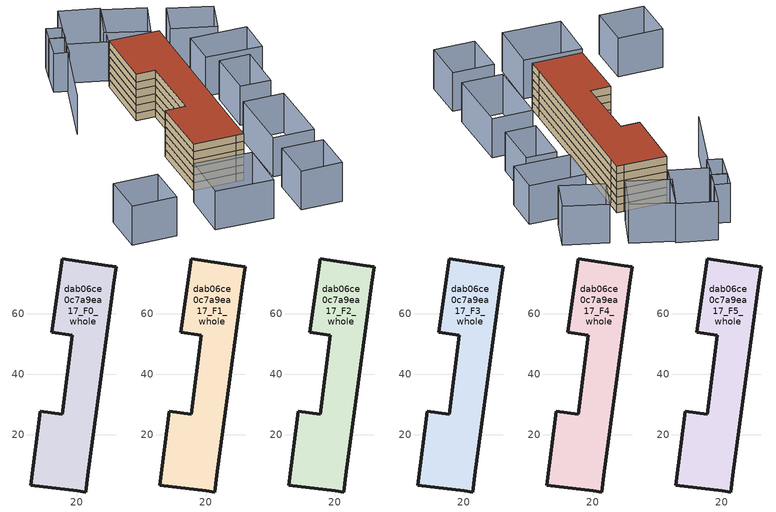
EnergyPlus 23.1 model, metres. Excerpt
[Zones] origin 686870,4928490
dab06ce0c7a9ea17_F0_whole
 floor ground (EU_floor_Construction): 32.98,75.36 32.19,70 23.53,6.57 22.85,1.12 20.1,1.45 4.8,3.37 7.86,27.78 15.22,26.85 18.49,52.88 11.65,53.74 15.18,77.98 30.37,75.77 z0
 wall outside (EU_wall_Construction): 20.1,1.45 22.85,1.12 23.53,6.57 32.19,70 32.98,75.36 30.37,75.77 15.18,77.98 11.65,53.74 18.49,52.88 15.22,26.85 7.86,27.78 4.8,3.37 20.1,1.45 z0:3
dab06ce0c7a9ea17_F1_whole
 floor to dab06ce0c7a9ea17_F0_whole (EU_floor_Construction): 32.98,75.36 32.19,70 23.53,6.57 22.85,1.12 20.1,1.45 4.8,3.37 7.86,27.78 15.22,26.85 18.49,52.88 11.65,53.74 15.18,77.98 30.37,75.77 z3
 wall outside (EU_wall_Construction): 20.1,1.45 22.85,1.12 23.53,6.57 32.19,70 32.98,75.36 30.37,75.77 15.18,77.98 11.65,53.74 18.49,52.88 15.22,26.85 7.86,27.78 4.8,3.37 20.1,1.45 z3:6
dab06ce0c7a9ea17_F2_whole
 floor to dab06ce0c7a9ea17_F1_whole (EU_floor_Construction): 32.98,75.36 32.19,70 23.53,6.57 22.85,1.12 20.1,1.45 4.8,3.37 7.86,27.78 15.22,26.85 18.49,52.88 11.65,53.74 15.18,77.98 30.37,75.77 z6
 wall outside (EU_wall_Construction): 20.1,1.45 22.85,1.12 23.53,6.57 32.19,70 32.98,75.36 30.37,75.77 15.18,77.98 11.65,53.74 18.49,52.88 15.22,26.85 7.86,27.78 4.8,3.37 20.1,1.45 z6:9
dab06ce0c7a9ea17_F3_whole
 floor to dab06ce0c7a9ea17_F2_whole (EU_floor_Construction): 32.98,75.36 32.19,70 23.53,6.57 22.85,1.12 20.1,1.45 4.8,3.37 7.86,27.78 15.22,26.85 18.49,52.88 11.65,53.74 15.18,77.98 30.37,75.77 z9
 wall outside (EU_wall_Construction): 20.1,1.45 22.85,1.12 23.53,6.57 32.19,70 32.98,75.36 30.37,75.77 15.18,77.98 11.65,53.74 18.49,52.88 15.22,26.85 7.86,27.78 4.8,3.37 20.1,1.45 z9:12
dab06ce0c7a9ea17_F4_whole
 floor to dab06ce0c7a9ea17_F3_whole (EU_floor_Construction): 32.98,75.36 32.19,70 23.53,6.57 22.85,1.12 20.1,1.45 4.8,3.37 7.86,27.78 15.22,26.85 18.49,52.88 11.65,53.74 15.18,77.98 30.37,75.77 z12
 wall outside (EU_wall_Construction): 20.1,1.45 22.85,1.12 23.53,6.57 32.19,70 32.98,75.36 30.37,75.77 15.18,77.98 11.65,53.74 18.49,52.88 15.22,26.85 7.86,27.78 4.8,3.37 20.1,1.45 z12:15
dab06ce0c7a9ea17_F5_whole
 floor to dab06ce0c7a9ea17_F4_whole (EU_floor_Construction): 32.98,75.36 32.19,70 23.53,6.57 22.85,1.12 20.1,1.45 4.8,3.37 7.86,27.78 15.22,26.85 18.49,52.88 11.65,53.74 15.18,77.98 30.37,75.77 z15
 wall outside (EU_wall_Construction): 20.1,1.45 22.85,1.12 23.53,6.57 32.19,70 32.98,75.36 30.37,75.77 15.18,77.98 11.65,53.74 18.49,52.88 15.22,26.85 7.86,27.78 4.8,3.37 20.1,1.45 z15:18
 roof outside (EU_roof_Construction): 22.85,1.12 23.53,6.57 32.19,70 32.98,75.36 30.37,75.77 15.18,77.98 11.65,53.74 18.49,52.88 15.22,26.85 7.86,27.78 4.8,3.37 20.1,1.45 z18
shading: 1.76,82.75 -10.13,55.84 / 21.72,-6.6 18.74,-26.23 / 18.74,-26.23 -2.23,-23.05 / -2.23,-23.05 0.76,-3.41 / 0.76,-3.41 21.72,-6.6 / -13.17,-3.57 -15.3,-20.06 / -15.3,-20.06 -31.46,-17.98 / -31.46,-17.98 -29.33,-1.48 / -29.33,-1.48 -13.17,-3.57 / -2.84,84.24 0.86,93.82 / 0.86,93.82 5.76,91.92 / 5.76,91.92 2.06,82.35 / 2.06,82.35 -2.84,84.24 / 0.78,93.61 3.23,99.95 / 3.23,99.95 8.31,97.99 / 8.31,97.99 5.86,91.65 / 5.86,91.65 0.78,93.61 / 3.89,87.51 12.73,108.38 / 12.73,108.38 25.92,102.79 / 25.92,102.79 17.08,81.92 / 17.08,81.92 3.89,87.51 / 46.54,-11.21 44.4,-27.72 / 44.4,-27.72 29.54,-25.79 / 29.54,-25.79 31.68,-9.28 / 31.68,-9.28 46.54,-11.21 / 32.67,-1.83 36.05,24.22 / 36.05,24.22 50.75,22.31 / 50.75,22.31 47.38,-3.73 / 47.38,-3.73 32.67,-1.83 / 53.96,50.83 51.38,32.19 / 51.38,32.19 40.37,33.72 / 40.37,33.72 42.96,52.36 / 42.96,52.36 53.96,50.83 / 42.17,70.33 62.38,67.48 / 62.38,67.48 60.42,53.6 / 60.42,53.6 40.21,56.45 / 40.21,56.45 42.17,70.33 / 59.81,85.08 54.06,72.55 / 54.06,72.55 39.51,79.22 / 39.51,79.22 45.25,91.75 / 45.25,91.75 59.81,85.08 / 18.79,87.85 25.56,101.94 / 25.56,101.94 39.84,95.08 / 39.84,95.08 33.07,80.99 / 33.07,80.99 18.79,87.85 z0:15
[Building]
EU S2 Campaign: North Axis=0; Terrain=City; Solar Distribution=FullExterior
[Site:Location]
Bologna: Latitude=44.5; Longitude=11.25; Time Zone=1; Elevation=37
[SizingPeriod:WeatherFileDays]
AnnualSizingPeriod: Begin Month=1; Begin Day of Month=1; End Month=12; End Day of Month=31; Day of Week for Start Day=Monday; Use Weather File Daylight Saving Period=No; Use Weather File Rain and Snow Indicators=No
[MATERIAL]
EU_InternalMass_Material: Roughness=MediumRough; Thickness=0.1; Conductivity=1; Density=1800; Specific Heat=900; Thermal Absorptance=0.9; Solar Absorptance=0.7; Visible Absorptance=0.7
[MATERIAL:NOMASS] Roughness=MediumRough; Thermal Absorptance=0.9; Solar Absorptance=0.7; Visible Absorptance=0.7
Name | Thermal Resistance
EU_wall_NoMass | 0.905828
EU_roof_NoMass | 0.37593
EU_floor_NoMass | 0.67114
[CONSTRUCTION]
EU_wall_Construction: EU_wall_NoMass
EU_roof_Construction: EU_roof_NoMass
EU_floor_Construction: EU_floor_NoMass
EU_InternalMass_Construction: EU_InternalMass_Material
[ZONE] Type=1; Multiplier=1; Ceiling Height=autocalculate; Floor Area=autocalculate; Part of Total Floor Area=Yes
Name | Volume
dab06ce0c7a9ea17_F0_whole | 3540.5
dab06ce0c7a9ea17_F1_whole; dab06ce0c7a9ea17_F2_whole; dab06ce0c7a9ea17_F3_whole; dab06ce0c7a9ea17_F4_whole; dab06ce0c7a9ea17_F5_whole | 3540.49
[INTERNALMASS] Construction=EU_InternalMass_Construction; Surface Area=1180.16
Name | Zone or ZoneList
dab06ce0c7a9ea17_F0_whole_EU_InternalMass | dab06ce0c7a9ea17_F0_whole
dab06ce0c7a9ea17_F1_whole_EU_InternalMass | dab06ce0c7a9ea17_F1_whole
dab06ce0c7a9ea17_F2_whole_EU_InternalMass | dab06ce0c7a9ea17_F2_whole
dab06ce0c7a9ea17_F3_whole_EU_InternalMass | dab06ce0c7a9ea17_F3_whole
dab06ce0c7a9ea17_F4_whole_EU_InternalMass | dab06ce0c7a9ea17_F4_whole
dab06ce0c7a9ea17_F5_whole_EU_InternalMass | dab06ce0c7a9ea17_F5_whole
[OTHEREQUIPMENT] Fuel Type=Electricity; Design Level Calculation Method=Watts/Area; Power per Zone Floor Area=1; Fraction Latent=0; Fraction Radiant=0; Fraction Lost=0; Carbon Dioxide Generation Rate=0; EndUse Subcategory=EU_Step8_InternalGains
Name | Zone or ZoneList or Space or SpaceList | Schedule
EU_Step8_InternalGain_dab06ce0c7a9ea17_F0_whole_f000 | dab06ce0c7a9ea17_F0_whole | EU_Step8_GainSchedule_dab06ce0c7a9ea17_F0_whole_f000
EU_Step8_InternalGain_dab06ce0c7a9ea17_F1_whole_f000 | dab06ce0c7a9ea17_F1_whole | EU_Step8_GainSchedule_dab06ce0c7a9ea17_F1_whole_f000
EU_Step8_InternalGain_dab06ce0c7a9ea17_F2_whole_f000 | dab06ce0c7a9ea17_F2_whole | EU_Step8_GainSchedule_dab06ce0c7a9ea17_F2_whole_f000
EU_Step8_InternalGain_dab06ce0c7a9ea17_F3_whole_f000 | dab06ce0c7a9ea17_F3_whole | EU_Step8_GainSchedule_dab06ce0c7a9ea17_F3_whole_f000
EU_Step8_InternalGain_dab06ce0c7a9ea17_F4_whole_f000 | dab06ce0c7a9ea17_F4_whole | EU_Step8_GainSchedule_dab06ce0c7a9ea17_F4_whole_f000
EU_Step8_InternalGain_dab06ce0c7a9ea17_F5_whole_f000 | dab06ce0c7a9ea17_F5_whole | EU_Step8_GainSchedule_dab06ce0c7a9ea17_F5_whole_f000
[ZONEVENTILATION:DESIGNFLOWRATE] Schedule=EU_AlwaysOn; Design Flow Rate Calculation Method=AirChanges/Hour; Air Changes per Hour=0.73129; Ventilation Type=Natural; Fan Pressure Rise=0; Fan Total Efficiency=1; Constant Term Coefficient=1; Temperature Term Coefficient=0; Velocity Term Coefficient=0; Velocity Squared Term Coefficient=0; Minimum Indoor Temperature=-100; Maximum Indoor Temperature=100; Delta Temperature=-100; Minimum Outdoor Temperature=-100; Maximum Outdoor Temperature=100; Maximum Wind Speed=40
Name | Zone or ZoneList or Space or SpaceList
EU_ConstantAir_dab06ce0c7a9ea17_F0_whole | dab06ce0c7a9ea17_F0_whole
EU_ConstantAir_dab06ce0c7a9ea17_F1_whole | dab06ce0c7a9ea17_F1_whole
EU_ConstantAir_dab06ce0c7a9ea17_F2_whole | dab06ce0c7a9ea17_F2_whole
EU_ConstantAir_dab06ce0c7a9ea17_F3_whole | dab06ce0c7a9ea17_F3_whole
EU_ConstantAir_dab06ce0c7a9ea17_F4_whole | dab06ce0c7a9ea17_F4_whole
EU_ConstantAir_dab06ce0c7a9ea17_F5_whole | dab06ce0c7a9ea17_F5_whole
[HVACTEMPLATE:THERMOSTAT] Constant Heating Setpoint=20; Constant Cooling Setpoint=50
EU_HeatOnly_dab06ce0c7a9ea17_F0_whole; EU_HeatOnly_dab06ce0c7a9ea17_F1_whole; EU_HeatOnly_dab06ce0c7a9ea17_F2_whole; EU_HeatOnly_dab06ce0c7a9ea17_F3_whole; EU_HeatOnly_dab06ce0c7a9ea17_F4_whole; EU_HeatOnly_dab06ce0c7a9ea17_F5_whole
[HVACTEMPLATE:ZONE:IDEALLOADSAIRSYSTEM] System Availability Schedule=EU_AlwaysOn; Maximum Heating Supply Air Temperature=50; Minimum Cooling Supply Air Temperature=13; Maximum Heating Supply Air Humidity Ratio=0.0156; Minimum Cooling Supply Air Humidity Ratio=0.0077; Heating Limit=NoLimit; Cooling Limit=NoLimit; Heating Availability Schedule=EU_AlwaysOn; Cooling Availability Schedule=EU_CoolingOff; Dehumidification Control Type=ConstantSensibleHeatRatio; Cooling Sensible Heat Ratio=0.7; Dehumidification Setpoint=60; Humidification Control Type=None; Humidification Setpoint=30; Outdoor Air Method=None; Outdoor Air Flow Rate per Person=0.00944; Outdoor Air Flow Rate per Zone Floor Area=0; Outdoor Air Flow Rate per Zone=0; Demand Controlled Ventilation Type=None; Outdoor Air Economizer Type=NoEconomizer; Heat Recovery Type=None; Sensible Heat Recovery Effectiveness=0.7; Latent Heat Recovery Effectiveness=0.65
Name | Template Thermostat
dab06ce0c7a9ea17_F0_whole | EU_HeatOnly_dab06ce0c7a9ea17_F0_whole
dab06ce0c7a9ea17_F1_whole | EU_HeatOnly_dab06ce0c7a9ea17_F1_whole
dab06ce0c7a9ea17_F2_whole | EU_HeatOnly_dab06ce0c7a9ea17_F2_whole
dab06ce0c7a9ea17_F3_whole | EU_HeatOnly_dab06ce0c7a9ea17_F3_whole
dab06ce0c7a9ea17_F4_whole | EU_HeatOnly_dab06ce0c7a9ea17_F4_whole
dab06ce0c7a9ea17_F5_whole | EU_HeatOnly_dab06ce0c7a9ea17_F5_whole
[SIZING:ZONE] Zone Cooling Design Supply Air Temperature Input Method=SupplyAirTemperature; Zone Cooling Design Supply Air Temperature=13; Zone Heating Design Supply Air Temperature Input Method=SupplyAirTemperature; Zone Heating Design Supply Air Temperature=50; Zone Cooling Design Supply Air Humidity Ratio=0.008; Zone Heating Design Supply Air Humidity Ratio=0.008; Cooling Design Air Flow Method=DesignDay; Cooling Design Air Flow Rate=0; Cooling Minimum Air Flow per Zone Floor Area=0.000762; Cooling Minimum Air Flow=0; Cooling Minimum Air Flow Fraction=0.2; Heating Design Air Flow Method=DesignDay; Heating Design Air Flow Rate=0; Heating Maximum Air Flow per Zone Floor Area=0.002032; Heating Maximum Air Flow=0.141576; Heating Maximum Air Flow Fraction=0.3; Account for Dedicated Outdoor Air System=No; Dedicated Outdoor Air System Control Strategy=NeutralSupplyAir; Dedicated Outdoor Air Low Setpoint Temperature for Design=autosize; Dedicated Outdoor Air High Setpoint Temperature for Design=autosize; Zone Load Sizing Method=Sensible Load Only No Latent Load; Zone Latent Cooling Design Supply Air Humidity Ratio Input Method=HumidityRatioDifference; Zone Cooling Design Supply Air Humidity Ratio Difference=0.005; Zone Latent Heating Design Supply Air Humidity Ratio Input Method=HumidityRatioDifference; Zone Humidification Design Supply Air Humidity Ratio Difference=0.005
dab06ce0c7a9ea17_F0_whole; dab06ce0c7a9ea17_F1_whole; dab06ce0c7a9ea17_F2_whole; dab06ce0c7a9ea17_F3_whole; dab06ce0c7a9ea17_F4_whole; dab06ce0c7a9ea17_F5_whole
[SCHEDULE:CONSTANT]
Name | Hourly Value
EU_AlwaysOn | 1
EU_CoolingOff | 0
[SCHEDULE:FILE] Column Number=1; Rows to Skip at Top=0; Number of Hours of Data=8760; Column Separator=Comma; Interpolate to Timestep=No; Minutes per Item=60; Adjust Schedule for Daylight Savings=Yes
Name | File
EU_Step8_GainSchedule_dab06ce0c7a9ea17_F0_whole_f000 | ../../schedules/dab06ce0c7a9ea17/dab06ce0c7a9ea17_F0_whole_f000_gain.csv
EU_Step8_GainSchedule_dab06ce0c7a9ea17_F1_whole_f000 | ../../schedules/dab06ce0c7a9ea17/dab06ce0c7a9ea17_F1_whole_f000_gain.csv
EU_Step8_GainSchedule_dab06ce0c7a9ea17_F2_whole_f000 | ../../schedules/dab06ce0c7a9ea17/dab06ce0c7a9ea17_F2_whole_f000_gain.csv
EU_Step8_GainSchedule_dab06ce0c7a9ea17_F3_whole_f000 | ../../schedules/dab06ce0c7a9ea17/dab06ce0c7a9ea17_F3_whole_f000_gain.csv
EU_Step8_GainSchedule_dab06ce0c7a9ea17_F4_whole_f000 | ../../schedules/dab06ce0c7a9ea17/dab06ce0c7a9ea17_F4_whole_f000_gain.csv
EU_Step8_GainSchedule_dab06ce0c7a9ea17_F5_whole_f000 | ../../schedules/dab06ce0c7a9ea17/dab06ce0c7a9ea17_F5_whole_f000_gain.csv
